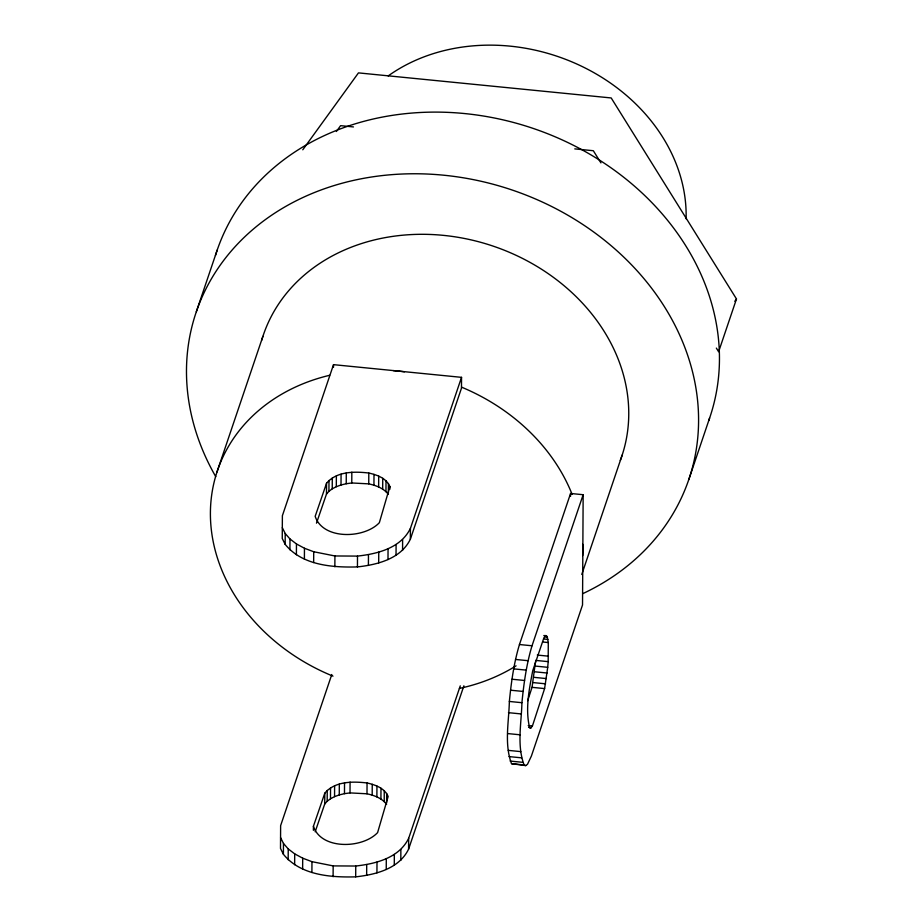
<?xml version="1.0" encoding="UTF-8"?>
<svg xmlns="http://www.w3.org/2000/svg" width="923" height="923" viewBox="0 0 923 923"><rect width="100%" height="100%" fill="white"/><g stroke="black" fill="none" stroke-linecap="round" stroke-linejoin="round"><path stroke-width="1.38" d="M463.888 685.801L408.589 849.16C398.967 868.866 375.661 874.623 355.69 876.85C330.619 877.542 300.402 875.327 283.407 854.271L283.465 843.449L280.569 837.623M285.161 544.339L282.253 538.513L282.38 515.703L333.515 364.654L461.535 377.345L461.477 388.179L410.354 539.228C400.72 558.934 377.415 564.691 357.443 566.918C332.372 567.622 302.156 565.395 285.161 544.339L285.219 533.517L282.323 527.691M288.172 859.751L288.23 848.918L283.465 843.449M289.926 549.82L289.984 538.986L285.219 533.517M294.645 864.713L294.702 853.879L288.23 848.918M296.398 554.781L296.456 543.959L289.984 538.986M302.64 869.005L302.698 858.182L294.702 853.879M304.394 559.073L304.452 548.25L296.456 543.959M311.905 872.512L311.962 861.678L302.698 858.182M313.658 562.58L313.716 551.746L304.452 548.25M313.393 830.308L313.416 826.258L324.792 793.169C334.922 781.112 352.828 781.296 367.054 782.958C375.2 784.804 384.683 788.115 388.145 796.457L377.599 832.615C362.451 848.745 321.077 849.979 313.416 826.258M315.17 831.785L324.734 803.991L324.792 793.169M316.474 523.179L326.488 494.059L326.546 483.237C336.676 471.18 354.582 471.365 368.808 473.026C376.953 474.872 386.437 478.195 389.898 486.525L389.887 489.236M324.734 803.991L327.18 801.245L327.238 790.423M326.488 494.059L328.934 491.313L328.992 480.491M327.18 801.245L330.48 798.764L330.538 787.942M328.934 491.313L332.234 488.832L332.292 478.01M333.503 367.354L333.515 364.654M333.099 876.723L333.168 865.901L311.962 861.678M334.853 566.791L334.922 555.969L313.716 551.746M330.48 798.764L334.553 796.641L334.611 785.808M332.234 488.832L336.307 486.709L336.364 475.887M334.553 796.641L339.26 794.922L339.318 784.089M336.307 486.709L341.014 484.99L341.072 474.168M339.26 794.922L344.475 793.665L344.533 782.831M341.014 484.99L346.229 483.733L346.287 472.911M344.475 793.665L350.013 792.903L350.082 782.081M346.229 483.733L351.767 482.971L351.836 472.149M355.69 876.85L355.747 866.028C375.73 863.79 399.024 858.032 408.658 838.338L460.265 685.858M357.443 566.918L357.501 556.096C377.484 553.869 400.778 548.112 410.412 528.406L461.535 377.345M386.61 804.337C381.972 798.141 374.276 795.395 366.996 793.792L367.054 782.958M388.364 494.405C383.726 488.209 376.03 485.463 368.75 483.86L368.808 473.026M366.65 875.35L366.708 864.528M368.404 565.43L368.462 554.596M372.188 795.107L372.246 784.273M373.942 485.175L374 474.353M376.884 796.872L376.942 786.05M378.638 486.94L378.695 476.118M376.93 872.87L376.999 862.047M378.684 562.938L378.753 552.116M380.922 799.053L380.991 788.23M382.676 489.121L382.745 478.299M384.199 801.568L384.268 790.734M385.952 491.636L386.022 480.802M386.241 869.478L386.299 858.644M386.622 802.987L386.679 793.515M387.995 559.546L388.052 548.724M388.375 493.055L388.433 483.583M394.283 865.266L394.34 854.444M396.036 555.334L396.094 544.512M400.813 860.374L400.87 849.552M402.566 550.443L402.624 539.62M408.589 849.16L408.658 838.338M410.354 539.228L410.412 528.406M570.564 496.332L570.576 493.47L583.151 494.716L582.528 604.98L531.394 756.041L527.495 764.313L525.695 765.605L511.527 763.69C504.143 744.088 508.885 721.913 509.358 701.457C511.25 682.27 513.869 663.049 519.453 644.531L570.576 493.47M525.695 765.605L524.091 764.936C516.718 745.334 521.449 723.159 521.922 702.703C523.814 683.516 526.445 664.295 532.017 645.777L583.151 494.716M548.181 661.641L548.285 642.546L547.327 637.135L545.816 635.474L543.935 637.758L532.733 670.709C529.167 689.285 525.049 709.395 529.71 727.959L530.529 728.293L532.421 725.997L544.605 688.581L547.72 667.317L548.181 661.641L535.605 660.395M527.679 700.695L532.04 687.335L535.49 661.814M389.898 486.525L379.353 522.695C364.204 538.813 322.831 540.047 315.17 516.326L326.546 483.237M196.322 311.743L217.193 250.087M216.974 472.034L262.893 336.387M331.784 674.528L280.627 825.635L280.5 848.445L283.407 854.271M581.767 574.452L622.171 455.085M302.779 149.791L358.47 72.882L611.199 97.953L736.485 298.971L718.625 351.744L716.352 348.098M688.743 479.729L709.602 418.073M336.387 131.481L340.61 125.655L353.463 126.936M734.8 301.302L736.485 298.971M334.922 555.969L357.501 556.096M333.168 865.901L355.747 866.028M351.767 482.971L368.75 483.86M350.013 792.903L366.996 793.792M574.775 148.88L593.327 150.726L600.931 162.91M543.832 635.532L546.624 635.809M544.524 636.858L547.327 637.135M543.693 638.993L547.881 639.408M542.701 641.993L548.285 642.546M519.453 644.531L532.017 645.777M537.29 655.065L548.47 656.172M515.507 659.449L528.071 660.695M535.155 666.071L547.72 667.317M513.673 668.875L526.237 670.121M534.555 671.771L547.12 673.017M533.817 677.332L546.381 678.578M512 679.224L524.576 680.47M532.963 682.57L545.539 683.816M532.04 687.335L544.605 688.581M510.546 690.196L523.122 691.442M509.358 701.457L521.922 702.703M508.458 712.671L521.034 713.917M528.221 725.582L532.421 725.997M528.648 727.359L531.44 727.636M507.662 733.566L520.226 734.812M508.25 750.376L520.814 751.622M509.046 756.595L521.61 757.841M510.142 761.071L522.718 762.317M511.527 763.69L524.091 764.936M388.191 75.917A179.65 149.976 18.7 0 1 581.386 66.144A179.65 149.976 18.7 0 1 686.101 218.797M215.451 255.452A260.136 217.182 18.7 0 1 532.133 128.066A260.136 217.182 18.7 0 1 708.679 420.726M215.763 476.672A260.136 217.182 18.7 0 1 316.347 191.765A260.136 217.182 18.7 0 1 661.145 301.625A260.136 217.182 18.7 0 1 582.84 593.627M516.061 665.841A189.192 157.948 18.7 0 1 459.423 688.408M332.984 676.144A189.192 157.948 18.7 0 1 210.409 515.23A189.192 157.948 18.7 0 1 329.649 375.292M393.267 370.619A189.192 157.948 18.7 0 1 404.436 371.796M461.558 387.152A189.192 157.948 18.7 0 1 572.11 494.359M582.759 544.282A189.192 157.948 18.7 0 1 582.69 555.588M261.636 340.437A189.192 157.948 18.7 0 1 492.409 245.876A189.192 157.948 18.7 0 1 620.302 460.427"/></g></svg>
